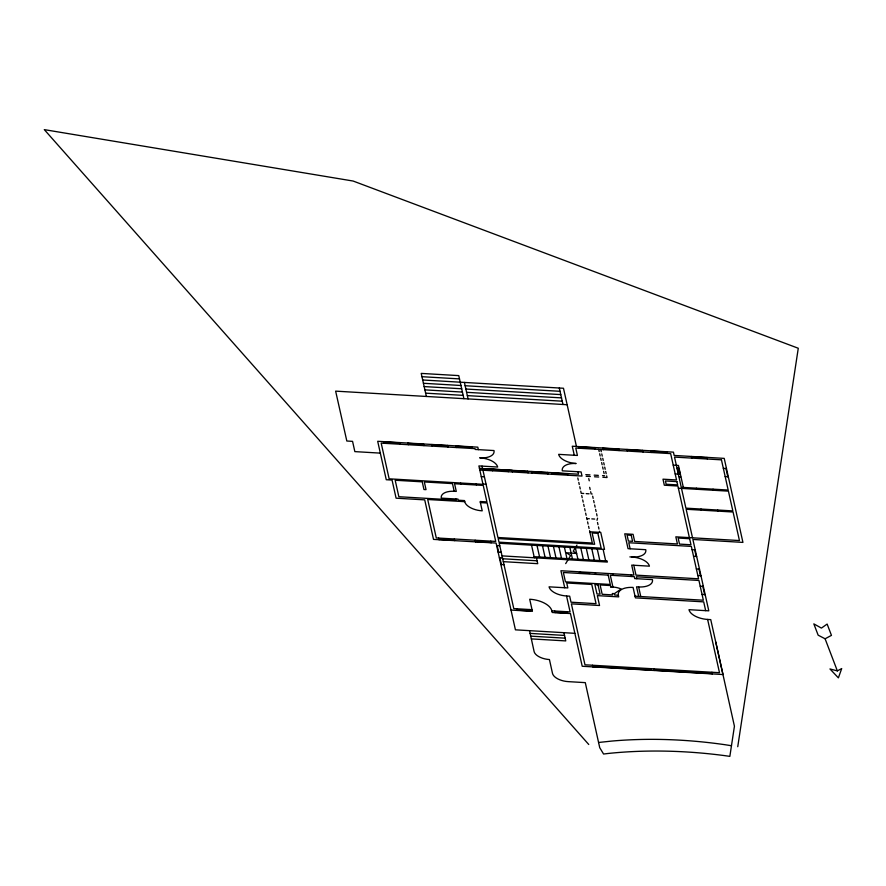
<?xml version="1.0" encoding="UTF-8"?>
<svg xmlns="http://www.w3.org/2000/svg" width="886" height="886" viewBox="0 0 886 886"><rect width="100%" height="100%" fill="white"/><g stroke="black" fill="none" stroke-linecap="round" stroke-linejoin="round"><path stroke-width="1.33" d="M737.75 746.71L798.275 348.253L353.137 181.043L44.3 129.633L588.747 744.484M565.689 563.607L570.573 555.588L566.464 552.753L576.631 553.495L573.231 551.214L576.974 545.056M610.897 587.208L610.532 585.557L600.11 584.948L602.181 594.284L612.614 594.894L612.304 593.52L614.397 593.642L621.186 589.013A12.714 6.401 9.1 0 0 612.924 587.053L610.842 586.931M825.099 638.784L831.456 635.373L827.136 624.065L821.422 628.096L813.835 623.877L818.155 635.184L825.099 638.784L837.348 670.879L841.7 668.565L838.389 677.868L829.96 668.952L837.348 670.879M598.571 742.479L611.761 741.073A268.923 135.27 9.1 0 1 724.936 744.705L731.471 745.724M485.528 468.76L479.459 468.45L512.03 470.311L512.396 471.961M421.957 376.694L459.502 378.898M422.688 379.983L563.474 388.256L576.443 446.455M423.43 383.284L460.964 385.488M465.139 385.731L560.03 391.302M424.161 386.573L461.706 388.777M465.87 389.032L560.772 394.602M424.892 389.873L462.437 392.077M466.612 392.321L561.502 397.892M425.623 393.162L463.168 395.366M467.343 395.621L562.233 401.192M567.14 404.725L335.639 391.136L346.825 441.018L352.562 441.361L354.843 451.616L380.327 453.123M579.112 446.887L594.75 447.807M603.1 448.294L618.738 449.213M627.078 449.7L642.727 450.62M651.066 451.107L666.704 452.026M691.423 456.733L707.061 457.652M384.015 441.937L399.652 442.856M407.992 443.343L423.641 444.263M431.98 444.75L447.618 445.669M455.969 446.156L471.607 447.076M673.227 465.15L678.443 465.449L683.339 487.411M723.353 468.362L726.476 468.539M479.669 457.84L480.19 457.874A15.904 7.996 9.1 0 1 497.666 467.033L478.894 465.925L482.992 484.321L389.142 478.817L381.19 443.122L475.04 448.637L475.228 449.457L493.989 450.553A15.904 7.996 9.1 0 1 480.19 457.874M725.18 476.59L728.314 476.779M675.187 473.932L680.404 474.243M585.812 474.641L589.987 474.885M594.152 475.14L598.327 475.383M602.502 475.627L604.584 475.749M492.284 469.425L507.922 470.344M512.097 470.588L527.735 471.507M531.91 471.751L547.548 472.67M551.723 472.914L567.361 473.833M479.813 470.045L582.013 476.048L581.094 471.928L562.322 470.831A15.904 7.996 9.1 0 1 576.121 463.511A15.904 7.996 9.1 0 1 558.645 454.352L577.417 455.459L575.767 448.039L670.658 453.61L676.539 479.968L662.983 479.171L664.323 485.218L677.879 486.015L689.386 537.625M586.178 476.291L590.353 476.535M594.517 476.779L598.692 477.022M602.868 477.266L607.032 477.521L606.666 475.871M481.286 476.635L484.409 476.823M678.377 488.208L728.425 491.143L732.833 510.912L685.908 508.154L681.5 488.396M482.936 484.044L486.06 484.232M583.73 493.491L581.227 493.347L580.74 491.143M586.189 493.635L589.057 493.801M592.18 493.989L591.139 493.923L590.652 491.73M464.74 501.675L464.497 500.579L458.239 500.213L457.984 499.106L441.306 498.131A14.84 7.465 9.1 0 1 454.186 491.298L456.279 491.42L454.562 483.734L483.235 485.417L486.912 501.897L480.134 501.498L482.217 510.834A15.904 7.996 9.1 0 1 464.74 501.675L427.716 499.505L436.289 537.935L495.728 541.424L487.156 502.993L480.378 502.595M586.864 518.598L589.356 518.742M591.815 518.886L594.683 519.063M589.799 531.777L600.752 532.42L604.54 549.442L499.217 543.262L513.78 608.604L532.032 609.668M692.077 549.708L695.211 549.885M438.969 539.452L454.607 540.371M475.461 541.59L491.11 542.509M693.55 556.297L696.673 556.474M496.636 545.543L499.77 545.732M629.868 556.895L631.962 557.017A15.904 7.996 9.1 0 1 649.438 566.165L631.707 565.124L633.911 575.014L560.916 570.728L564.714 587.75M498.109 552.133L501.243 552.321M534.114 556.685L607.109 560.971L607.353 562.067L502.03 555.887M696.363 568.923L699.486 569.111M499.394 557.903L502.528 558.08M502.672 558.767L537.093 560.794M503.314 561.658L537.736 563.673L536.451 557.903M697.836 575.512L700.959 575.701M500.867 564.493L503.99 564.67M579.4 572.422L589.578 573.419L579.488 572.832M700.217 586.222L703.34 586.399M612.924 587.053L610.299 575.247L634.276 576.653L634.708 578.58L652.439 579.621A15.904 7.996 9.1 0 1 638.629 586.942L636.547 586.82L638.684 596.422M702.055 594.451L705.178 594.639M705.666 610.653L703.705 601.871L635.406 597.862L633.08 587.429A16.956 8.528 9.1 0 0 618.35 595.226L614.696 595.015L614.397 593.642M635.029 596.212L703.34 600.221L698.932 580.452L636.358 576.775L636.79 578.702M566.542 595.979L569.676 596.167L571.016 602.203L596.045 603.676L591.759 584.461L566.741 582.988L567.837 587.927L549.065 586.831A15.904 7.996 9.1 0 0 566.542 595.979L570.097 611.905L551.845 610.831A20.134 10.134 9.1 0 0 529.706 599.235L532.397 611.318L511.023 610.066M574.294 455.271L572.267 446.212L673.426 452.148L674.157 455.448L724.216 458.383L742.933 542.398L692.885 539.452L708.789 610.842L688.976 609.679A16.956 8.528 9.1 0 0 707.626 619.436L710.749 619.624L722.987 674.534L582.213 666.261L570.462 613.555L552.211 612.481L551.845 610.831M517.214 610.155L529.728 610.886M555.024 612.381L567.527 613.112M574.87 633.324L515.43 629.835L496.094 543.074L433.52 539.397L424.715 499.87L396.097 498.187L392.055 480.068L386.263 479.725L377.691 441.294L477.798 447.164L478.351 449.634M530.116 633.401L564.526 635.428M530.725 636.148L565.146 638.164M529.507 630.655L531.345 638.895L565.755 640.91L563.917 632.682M592.834 666.615L650.712 670.015M654.366 670.226L712.233 673.626M725.955 468.517L727.794 476.746M707.006 457.375L707.371 459.026M713.064 489.161L713.308 490.257M717.715 510.026L717.959 511.122M691.368 456.456L691.733 458.106M696.374 488.186L696.617 489.282M701.025 509.051L701.269 510.148M680.138 474.22L678.809 468.24L677.247 468.151L678.576 474.132M680.725 476.834L679.163 476.746M692.52 537.813L686.152 509.262L733.076 512.008L739.445 540.56L675.83 536.827L677.425 543.971L634.664 541.457L633.08 534.324L624.73 533.826L628.041 548.655L645.761 549.697A15.904 7.996 9.1 0 1 631.962 557.017M694.69 549.863L696.152 556.452M698.965 569.078L700.438 575.667M702.819 586.377L704.658 594.606M707.626 619.436L719.487 672.695L584.97 664.799L571.381 603.853L599.545 605.503L597.341 595.625L618.716 596.876L618.35 595.226M666.649 451.749L667.014 453.399M711.934 672.252L712.3 673.903M651 450.83L651.365 452.48M642.66 450.343L643.026 451.993M627.022 449.423L627.388 451.074M618.672 448.936L619.048 450.586M630.123 548.777L628.772 542.741L691.346 546.407L698.567 578.802L635.993 575.136L633.789 565.246M638.629 586.942L640.766 596.544M654.056 668.864L654.422 670.492M603.034 448.017L603.399 449.667M631.308 574.859L631.674 576.509M650.402 668.642L650.767 670.27M600.797 449.512L601.284 451.705M601.771 453.909L602.258 456.102M602.757 458.295L603.244 460.498M603.731 462.691L604.219 464.884M604.706 467.088L605.204 469.281M605.692 471.474L606.179 473.678M598.703 449.39L599.202 451.583M599.689 453.787L600.176 455.98M600.664 458.173L601.151 460.377M601.649 462.57L602.137 464.762M602.624 466.966L603.111 469.159M603.599 471.352L604.097 473.545M594.694 447.53L595.06 449.18M612.536 573.751L612.902 575.402M588.758 478.606L589.245 480.81M592.668 496.182L593.155 498.375M593.653 500.579L594.141 502.772M594.628 504.965L595.115 507.157M595.602 509.361L596.101 511.554M596.588 513.747L597.075 515.951M597.563 518.144L597.009 520.281M589.666 487.333L590.165 489.526M597.507 522.474L597.995 524.667M598.482 526.871L598.969 529.064M599.457 531.257L599.7 532.364M603.111 549.364L605.681 560.893M579.045 446.61L579.422 448.261M597.242 549.01L599.811 560.55M559.299 388.013L562.975 404.481M577.96 471.74L578.514 474.22L482.571 468.583L482.028 466.114M577.805 477.964L578.292 480.168M578.779 482.361L579.278 484.553M579.765 486.757L580.252 488.95M581.725 495.54L582.213 497.733M582.7 499.925L583.187 502.129M583.675 504.322L584.173 506.515M584.66 508.719L585.148 510.912M585.635 513.105L586.122 515.309M586.621 517.502L587.108 519.694M587.595 521.898L588.082 524.091M588.57 526.284L589.068 528.488M589.555 530.681L592.302 543.029L497.932 537.492L482.948 470.233M591.77 548.689L594.34 560.218M595.326 572.744L595.691 574.394M586.288 548.368L588.858 559.897M567.306 473.556L567.671 475.206M580.817 548.046L583.387 559.575M575.346 547.736L577.916 559.254M579.688 571.824L580.053 573.475M569.864 547.404L572.434 558.933M551.657 472.637L552.022 474.287M592.535 665.242L592.9 666.892M564.393 547.083L566.962 558.612M547.493 472.393L547.858 474.043M558.922 546.762L561.491 558.291M553.44 546.44L556.009 557.97M567.228 611.739L567.594 613.389M531.844 471.474L532.209 473.124M547.969 546.119L550.538 557.648M527.679 471.23L528.045 472.88M542.498 545.798L545.067 557.327M554.714 611.008L555.079 612.647M537.016 545.477L539.585 557.006M531.545 545.156L534.358 557.781M507.866 470.078L508.232 471.717M529.429 609.513L529.795 611.163M492.217 469.148L492.583 470.798M516.915 608.782L517.28 610.432M464.408 382.442L468.074 398.91M497.168 545.577L498.63 552.166M499.914 557.925L501.387 564.515M463.899 398.667L458.76 375.609L421.227 373.405L426.365 396.463M471.54 446.799L471.917 448.449M490.8 541.136L491.165 542.786M476.214 483.922L476.458 485.019M455.902 445.88L456.268 447.53M475.162 540.216L475.527 541.867M460.576 483.003L460.82 484.099M447.563 445.392L447.928 447.042M454.186 491.298L452.48 483.612L424.328 481.962L426.033 489.648L423.951 489.526L422.234 481.84L395.189 480.245L398.855 496.725L456.146 500.092L455.902 498.984M454.308 538.998L454.673 540.648M431.914 444.473L432.29 446.123M423.574 443.986L423.94 445.636M438.659 538.079L439.024 539.729M407.937 443.066L408.302 444.717M399.597 442.579L399.963 444.218M383.948 441.66L384.314 443.31M715.722 641.918L734.428 726.232L729.854 756.367L724.305 755.581A276.631 139.146 9.1 0 0 608.804 753.399L603.565 754.019L599.733 747.684L585.292 682.641L568.225 681.633A14.309 7.199 9.1 0 1 552.499 673.393L549.431 659.549A13.954 7.022 9.1 0 1 534.169 651.808L531.345 638.895M721.448 459.845L674.523 457.098L681.256 487.289L728.181 490.047L721.448 459.845M676.904 481.619L665.43 480.943L666.161 484.243L677.635 484.908L676.904 481.619M597.862 533.339L592.125 532.995L594.639 544.259L498.176 538.588L498.973 542.166L601.173 548.157L597.862 533.339M631.231 535.299L627.067 535.044L628.407 541.091L632.582 541.335L631.231 535.299M689.629 538.721L678.155 538.046L679.507 544.093L690.98 544.768L689.629 538.721M608.206 575.125L563.363 572.489L565.445 581.825L610.288 584.461L608.206 575.125M598.017 584.826L594.894 584.638L596.976 593.974L600.099 594.163L598.017 584.826"/></g></svg>
